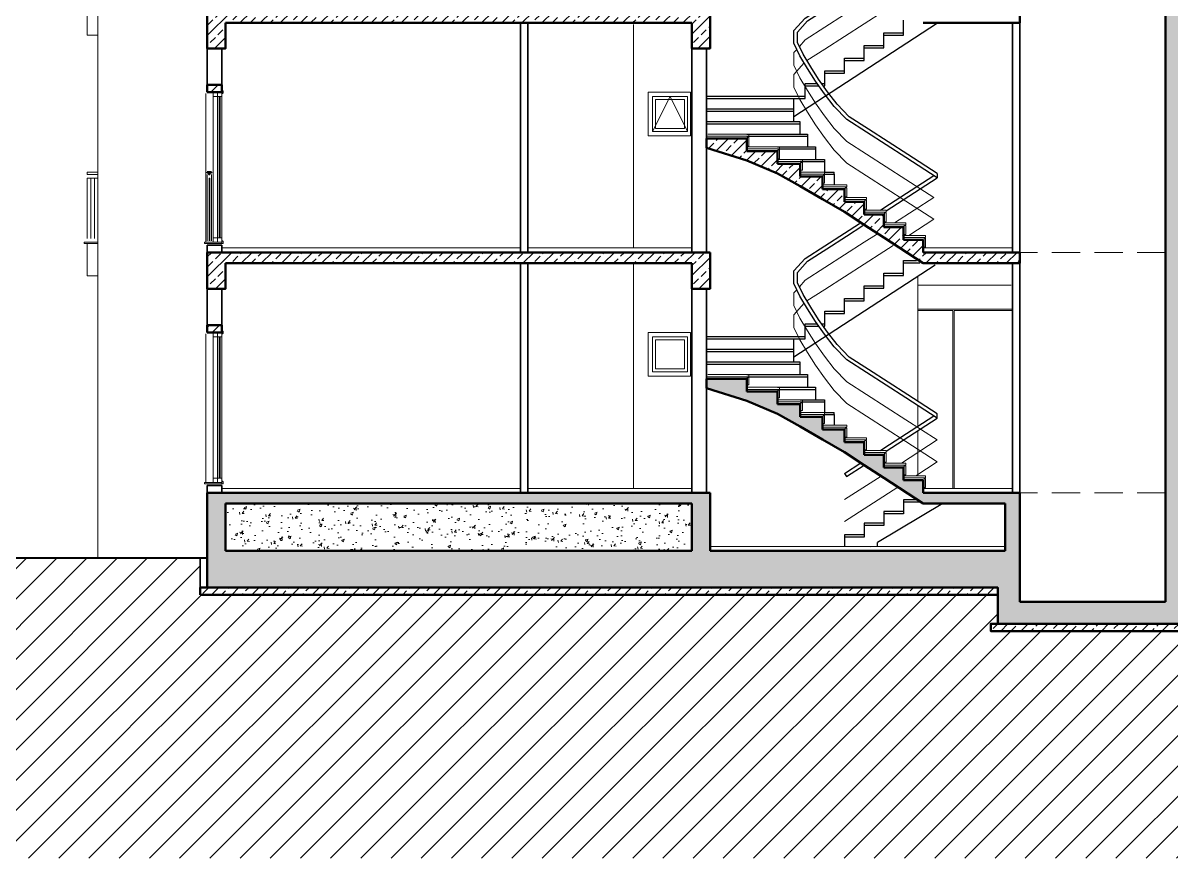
# Model space of a CAD drawing. Header units: millimetres. Extents: x 1811019 to 3717122, y -501178 to -243171.
# Drawn here: x 1816579 to 1817091, y -244316 to -243943 of the extents above; entities that cross this region are included whole.
import ezdxf

# ---------------------------------------------------------------- set-up
doc = ezdxf.new("R2010")
doc.units = ezdxf.units.MM
doc.linetypes.add('izdüşüm ön', pattern=[9.525, 6.35, -3.175])
doc.linetypes.add('su yalıtım', pattern=[30, 12, -18])
for name, color, linetype, lineweight in [('a_ba', 6, 'Continuous', 50), ('a_doğrama', 251, 'Continuous', 20), ('a_duvar', 255, 'Continuous', 35), ('a_görünüş', 32, 'Continuous', 25), ('a_görünüş_ince', 8, 'Continuous', 20), ('a_görünüş_kalın', 20, 'Continuous', 40), ('a_hatch_ba', 252, 'Continuous', 13), ('a_hatch_misc', 251, 'Continuous', 15), ('a_izdüşüm_ön', 6, 'izdüşüm ön', 9), ('a_kaplama', 40, 'Continuous', 15), ('a_not_misc', 144, 'Continuous', 5), ('a_yalıtım_su', 7, 'su yalıtım', 13)]:
    doc.layers.add(name, color=color, linetype=linetype, lineweight=lineweight)
pattern_1 = [(45, (-39397.419, 4749.355), (-4.49012806, 4.49012806), []), (45, (-39392.929, 4749.355), (-4.49012806, 4.49012806), [3.175, -1.5875])]

# ---------------------------------------------------------------- blocks, each defined once
blk = doc.blocks.new('kesit_2_c_blok')
at = {"layer": 'a_ba'}
for p, q in [((-1390, 0), (-2080, 0)), ((-965, 0), (-1097.5, 0)), ((-1415, -15), (-2055, -15)), ((-965, -15), (-1097.5, -15))]:
    blk.add_line(p, q, dxfattribs=at)
for points in [[(-765, -15), (-765, 315)], [(-2055, -15), (-2055, -50), (-2080, -50), (-2080, 0)], [(-1390, 0), (-1390, -50), (-1415, -50), (-1415, -15)], [(-965, -15), (-965, 0)]]:
    blk.add_lwpolyline(points, dxfattribs=at)
blk.add_lwpolyline([(-2080, 220), (-2060, 220), (-2060, 230), (-2080, 230)], close=True, dxfattribs=at)
at = {"layer": 'a_doğrama'}
for points in [[(-2059, 218), (-2060, 218), (-2060, 222), (-2058, 222), (-2058, 219)], [(-2066, 214), (-2072, 214), (-2072, 220), (-2066, 220)], [(-2060, 214), (-2066, 214), (-2066, 220), (-2060, 220)], [(-1475, 160), (-1417, 160), (-1417, 220), (-1475, 220)], [(-1469, 166), (-1421, 166), (-1421, 214), (-1469, 214)], [(-1465, 170), (-1425, 170), (-1425, 210), (-1465, 210)], [(-2066, 14), (-2072, 14), (-2072, 20), (-2066, 20)], [(-2060, 14), (-2066, 14), (-2066, 20), (-2060, 20)], [(-2059, 16), (-2060, 16), (-2060, 12), (-2058, 12), (-2058, 15)]]:
    blk.add_lwpolyline(points, close=True, dxfattribs=at)
for points in [[(-2063.5, 214), (-2063.5, 20)], [(-2062.5, 214), (-2062.5, 20)], [(-2077.5, 102), (-2077.5, 16)], [(-2077.5, 102), (-2076.5, 102)], [(-2076.5, 102), (-2076.5, 16)]]:
    blk.add_lwpolyline(points, dxfattribs=at)
at = {"layer": 'a_duvar'}
blk.add_line((-2060, 10), (-2080, 10), dxfattribs=at)
for points in [[(-1650, 0), (-1650, 315)], [(-1640, 0), (-1640, 315)], [(-975, 0), (-975, 315)], [(-965, 0), (-965, 315)], [(-2080, 230), (-2080, 280)], [(-2060, 230), (-2060, 280)], [(-1415, 0), (-1415, 280)], [(-1395, 0), (-1395, 280)], [(-2080, 10), (-2080, 0)], [(-2060, 10), (-2060, 0)]]:
    blk.add_lwpolyline(points, dxfattribs=at)
at = {"layer": 'a_görünüş_ince'}
for p, q in [((-2230, 110), (-2245, 110)), ((-2230, 107), (-2245, 107)), ((-2230, 12), (-2249, 12)), ((-2230, 14), (-2248.5, 14))]:
    blk.add_line(p, q, dxfattribs=at)
for points in [[(-1495, 6), (-1495, 313)], [(-2230, -50), (-2230, 296)], [(-2082, 218), (-2082, 14)], [(-2072, 214), (-2072, 20)], [(-2066, 214), (-2066, 20)], [(-2060, 214), (-2060, 20)], [(-2245, 107), (-2245, 110)], [(-2245, 19), (-2245, 102)], [(-2245, 102), (-2230, 102)], [(-2240, 19), (-2240, 102)], [(-2235, 19), (-2235, 102)], [(-2080, 16), (-2080, 107)], [(-2074, 16), (-2074, 107)], [(-2248.5, 14), (-2249, 13.5)], [(-2249, 12), (-2249, 13.5)], [(-2245, -32), (-2245, 12)], [(-2230, -32), (-2245, -32)]]:
    blk.add_lwpolyline(points, dxfattribs=at)
at = {"layer": 'a_görünüş_kalın'}
for p, q in [((-2074, 110), (-2080, 110)), ((-2077.5, 109), (-2080, 109)), ((-2074, 109), (-2076.5, 109))]:
    blk.add_line(p, q, dxfattribs=at)
for points in [[(-2080, 109), (-2080, 110)], [(-2076.5, 107), (-2077.5, 107), (-2077.5, 109)], [(-2076.5, 107), (-2076.5, 109)], [(-2074, 109), (-2074, 110)]]:
    blk.add_lwpolyline(points, dxfattribs=at)
at = {"layer": 'a_kaplama'}
for p, q in [((-2060, 12), (-2084, 12)), ((-2060, 14), (-2083.5, 14))]:
    blk.add_line(p, q, dxfattribs=at)
for points in [[(-2083.5, 14), (-2084, 13.5)], [(-2084, 12), (-2084, 13.5)], [(-2060, 12), (-2060, 14)]]:
    blk.add_lwpolyline(points, dxfattribs=at)
at = {"layer": 'a_not_misc'}
blk.add_lwpolyline([(-1421, 166), (-1445, 214), (-1469, 166)], dxfattribs=at)

msp = doc.modelspace()

# ---------------------------------------------------------------- hatches: boundary and pattern name
at = {"layer": 'a_hatch_ba'}
h = msp.add_hatch(dxfattribs=at)
h.set_pattern_fill('ANSI33', color=256)
h.set_pattern_definition(pattern_1)
h.paths.add_polyline_path([(1817336.78, -244195.25), (1817336.78, -244153), (1817096.28, -244153), (1817096.28, -244050.63), (1817328.66, -244050.63), (1817328.66, -244062), (1817336.78, -244062), (1817336.78, -244045.75), (1817096.28, -244045.75), (1817096.28, -243943.38), (1817328.66, -243943.38), (1817328.66, -243954.75), (1817336.78, -243954.75), (1817336.78, -243938.5), (1817096.28, -243938.5), (1817096.28, -243836.13), (1817328.66, -243836.13), (1817328.66, -243847.5), (1817336.78, -243847.5), (1817336.78, -243841.65), (1817401.78, -243841.65), (1817401.78, -243831.25), (1817336.78, -243831.25), (1817096.28, -243831.25), (1817096.28, -243720.75), (1817106.03, -243720.75), (1817106.03, -243715.88), (1817019.91, -243715.88), (1817019.91, -243720.75), (1817088.16, -243720.75), (1817088.16, -243792.25), (1817019.91, -243792.25), (1817019.91, -243797.13), (1817088.16, -243797.13), (1817088.16, -243836.13), (1817088.16, -243943.38), (1817088.16, -244050.63), (1817088.16, -244153), (1817088.16, -244201.75), (1817023.16, -244201.75), (1817023.16, -244153), (1817016.66, -244153), (1816980.09, -244153), (1816980.09, -244147.36), (1816971.32, -244147.36), (1816971.32, -244141.71), (1816962.54, -244141.71), (1816962.54, -244136.07), (1816953.77, -244136.07), (1816953.77, -244130.42), (1816944.99, -244130.42), (1816944.99, -244124.78), (1816935.14, -244124.78), (1816935.14, -244119.13), (1816925.2, -244119.13), (1816925.2, -244113.49), (1816915.02, -244113.49), (1816915.02, -244107.84), (1816901.39, -244107.84), (1816901.39, -244102.2), (1816883.41, -244102.2), (1816883.41, -244106.3), (1816901.39, -244112.03), (1816915.02, -244117.76), (1816925.2, -244123.49), (1816935.14, -244129.22), (1816944.99, -244134.96), (1816953.77, -244140.69), (1816962.54, -244146.42), (1816980.09, -244157.88), (1817016.66, -244157.88), (1817016.66, -244179), (1816885.03, -244179), (1816885.03, -244153), (1816660.78, -244153), (1816660.78, -244195.25), (1817013.41, -244195.25), (1817013.41, -244211.5), (1817099.53, -244211.5), (1817099.53, -244195.25)])
h.paths.add_polyline_path([(1817096.28, -244179), (1817096.28, -244157.88), (1817328.66, -244157.88), (1817328.66, -244179)], flags=16)
h.paths.add_polyline_path([(1816876.91, -244179), (1816668.91, -244179), (1816668.91, -244157.88), (1816876.91, -244157.88)], flags=16)
h = msp.add_hatch(dxfattribs=at)
h.set_pattern_fill('ANSI33', color=256)
h.set_pattern_definition(pattern_1)
h.paths.add_polyline_path([(1816876.91, -243943.38), (1816876.91, -243954.75), (1816885.03, -243954.75), (1816885.03, -243938.5), (1816660.78, -243938.5), (1816660.78, -243954.75), (1816668.91, -243954.75), (1816668.91, -243943.38)])
h = msp.add_hatch(dxfattribs=at)
h.set_pattern_fill('ANSI33', color=256)
h.set_pattern_definition(pattern_1)
h.paths.add_polyline_path([(1816667.28, -243971), (1816660.78, -243971), (1816660.78, -243974.25), (1816667.28, -243974.25)])
h = msp.add_hatch(dxfattribs=at)
h.set_pattern_fill('ANSI33', color=256)
h.set_pattern_definition(pattern_1)
h.paths.add_polyline_path([(1817023.16, -244050.63), (1817023.16, -244045.75), (1816980.09, -244045.75), (1816980.09, -244040.11), (1816971.32, -244040.11), (1816971.32, -244034.46), (1816962.54, -244034.46), (1816962.54, -244028.82), (1816953.77, -244028.82), (1816953.77, -244023.17), (1816944.99, -244023.17), (1816944.99, -244017.53), (1816935.14, -244017.53), (1816935.14, -244011.88), (1816925.2, -244011.88), (1816925.2, -244006.24), (1816915.02, -244006.24), (1816915.02, -244000.59), (1816901.39, -244000.59), (1816901.39, -243994.95), (1816883.41, -243994.95), (1816883.41, -243999.05), (1816901.39, -244004.78), (1816915.02, -244010.51), (1816925.2, -244016.24), (1816935.14, -244021.97), (1816944.99, -244027.71), (1816953.77, -244033.44), (1816962.54, -244039.17), (1816980.09, -244050.63)])
h = msp.add_hatch(dxfattribs=at)
h.set_pattern_fill('ANSI33', color=256)
h.set_pattern_definition(pattern_1)
h.paths.add_polyline_path([(1816885.03, -244045.75), (1816660.78, -244045.75), (1816660.78, -244062), (1816668.91, -244062), (1816668.91, -244050.63), (1816876.91, -244050.63), (1816876.91, -244062), (1816885.03, -244062)])
h = msp.add_hatch(dxfattribs=at)
h.set_pattern_fill('ANSI33', color=256)
h.set_pattern_definition(pattern_1)
h.paths.add_polyline_path([(1816667.28, -244078.25), (1816660.78, -244078.25), (1816660.78, -244081.5), (1816667.28, -244081.5)])
h = msp.add_hatch(dxfattribs=at)
h.set_pattern_fill('ANSI33', color=256)
h.set_pattern_definition(pattern_1)
h.paths.add_polyline_path([(1817013.41, -244195.25), (1816657.53, -244195.25), (1816657.53, -244198.5), (1817013.41, -244198.5)])
h = msp.add_hatch(dxfattribs=at)
h.set_pattern_fill('ANSI33', color=256)
h.set_pattern_definition(pattern_1)
h.paths.add_polyline_path([(1817102.78, -244211.5), (1817010.16, -244211.5), (1817010.16, -244214.75), (1817102.78, -244214.75)])
at = {"layer": 'a_hatch_misc'}
h = msp.add_hatch(dxfattribs=at)
h.set_pattern_fill('AR-CONC', color=256, scale=0.065)
h.set_pattern_definition([(50, (1175978.555, -164502.733), (11.84202212, -1.03604219), [1.23825195, -13.62077143]), (355, (1175978.555, -164502.733), (-2.290826, 12.41871448), [0.99060156, -10.89665511]), (100.4514447, (1175979.542, -164502.819), (9.55119609, 11.38267178), [1.05235223, -11.5758841]), (46.1842, (1175978.555, -164499.431), (17.62016538, -2.7327556), [1.8573779, -20.43115714]), (96.6355576, (1175980.023, -164499.659), (15.431293, 16.0827234), [1.578529, -17.36384185]), (351.1841512, (1175978.555, -164499.431), (15.431293, 16.0827234), [1.4859002, -16.3449083]), (21, (1175980.206, -164500.256), (9.85495094, -6.64724834), [1.23825195, -13.62077143]), (326, (1175980.206, -164500.256), (4.01713816, 11.97223663), [0.99060156, -10.89661714]), (71.451445, (1175981.027, -164500.81), (13.87208908, 5.32498836), [1.05235223, -11.57586416]), (37.5, (1175978.555, -164502.733), (0.200759527, 5.496086174), [0, -10.764536936, 0, -11.0617174, 0, -10.93789221]), (7.5, (1175978.555, -164502.733), (4.343284896, 6.51174761), [0, -6.30682992, 0, -10.516886546, 0, -4.16878156]), (327.5, (1175974.873, -164502.733), (8.813402552, -0.372368945), [0, -4.12750649, 0, -12.87782026, 0, -17.087876884]), (317.5, (1175973.222, -164502.733), (9.62841194, 1.65272452), [0, -5.36575844, 0, -8.55219345, 0, -12.13486909])])
h.paths.add_polyline_path([(1816876.91, -244179), (1816876.91, -244157.88), (1816668.91, -244157.88), (1816668.91, -244179)])
h = msp.add_hatch(dxfattribs=at)
h.set_pattern_fill('ANSI31', color=256, scale=3)
h.set_pattern_definition([(45, (-39397.419, 4749.355), (-6.73519209, 6.73519209), [])])
edge = h.paths.add_edge_path()
edge.add_line((1816497.15, -244182.25), (1816497.15, -244316.02))
edge.add_line((1816497.15, -244316.02), (1817477.93, -244316.02))
edge.add_line((1817477.93, -244315.89), (1817477.93, -244182.25))
edge.add_line((1817477.93, -244182.25), (1817340.03, -244182.25))
edge.add_line((1817340.03, -244182.25), (1817340.03, -244198.5))
edge.add_line((1817340.03, -244198.5), (1817099.53, -244198.5))
edge.add_line((1817099.53, -244198.5), (1817099.53, -244211.5))
edge.add_line((1817099.53, -244211.5), (1817102.78, -244211.5))
edge.add_line((1817102.78, -244211.5), (1817102.78, -244214.75))
edge.add_line((1817102.78, -244214.75), (1817010.16, -244214.75))
edge.add_line((1817010.16, -244214.75), (1817010.16, -244211.5))
edge.add_line((1817010.16, -244211.5), (1817013.41, -244211.5))
edge.add_line((1817013.41, -244211.5), (1817013.41, -244198.5))
edge.add_line((1817013.41, -244198.5), (1816657.53, -244198.5))
edge.add_line((1816657.53, -244198.5), (1816657.53, -244182.25))
edge.add_line((1816657.53, -244182.25), (1816497.15, -244182.25))

# ---------------------------------------------------------------- linework, layer by layer
at = {"layer": 'a_ba'}
for p, q in [((1816901.39, -243994.95), (1816883.41, -243994.95)), ((1816901.39, -244000.59), (1816901.39, -243994.95)), ((1816915.02, -244000.59), (1816901.39, -244000.59)), ((1816915.02, -244006.24), (1816915.02, -244000.59)), ((1816925.2, -244006.24), (1816915.02, -244006.24)), ((1816925.2, -244011.88), (1816925.2, -244006.24)), ((1816935.14, -244011.88), (1816925.2, -244011.88)), ((1816935.14, -244017.53), (1816935.14, -244011.88)), ((1816944.99, -244017.53), (1816935.14, -244017.53)), ((1816944.99, -244023.17), (1816944.99, -244017.53)), ((1816953.77, -244023.17), (1816944.99, -244023.17)), ((1816953.77, -244028.82), (1816953.77, -244023.17)), ((1816962.54, -244028.82), (1816953.77, -244028.82)), ((1816962.54, -244034.46), (1816962.54, -244028.82)), ((1816971.32, -244034.46), (1816962.54, -244034.46)), ((1816971.32, -244040.11), (1816971.32, -244034.46)), ((1816980.09, -244040.11), (1816971.32, -244040.11)), ((1816980.09, -244045.75), (1816980.09, -244040.11)), ((1816901.39, -244102.2), (1816883.41, -244102.2)), ((1816901.39, -244107.84), (1816901.39, -244102.2)), ((1816915.02, -244107.84), (1816901.39, -244107.84)), ((1816915.02, -244113.49), (1816915.02, -244107.84)), ((1816925.2, -244113.49), (1816915.02, -244113.49)), ((1816925.2, -244119.13), (1816925.2, -244113.49)), ((1816935.14, -244119.13), (1816925.2, -244119.13)), ((1816935.14, -244124.78), (1816935.14, -244119.13)), ((1816944.99, -244124.78), (1816935.14, -244124.78)), ((1816944.99, -244130.42), (1816944.99, -244124.78)), ((1816953.77, -244130.42), (1816944.99, -244130.42)), ((1816953.77, -244136.07), (1816953.77, -244130.42)), ((1816962.54, -244136.07), (1816953.77, -244136.07)), ((1816962.54, -244141.71), (1816962.54, -244136.07)), ((1816971.32, -244141.71), (1816962.54, -244141.71)), ((1816971.32, -244147.36), (1816971.32, -244141.71)), ((1816980.09, -244147.36), (1816971.32, -244147.36)), ((1816980.09, -244153), (1816980.09, -244147.36)), ((1816660.78, -244153), (1816885.03, -244153)), ((1816660.78, -244153), (1816660.78, -244195.25)), ((1816885.03, -244179), (1816885.03, -244153)), ((1817016.66, -244153), (1817023.16, -244153)), ((1817023.16, -244153), (1817023.16, -244201.75)), ((1817088.16, -244153), (1817088.16, -244201.75)), ((1816668.91, -244157.88), (1816876.91, -244157.88)), ((1816668.91, -244157.88), (1816668.91, -244179)), ((1816876.91, -244179), (1816876.91, -244157.88)), ((1817016.66, -244157.88), (1817016.66, -244179)), ((1816668.91, -244179), (1816876.91, -244179)), ((1816885.03, -244179), (1817016.66, -244179)), ((1816657.53, -244195.25), (1817013.41, -244195.25)), ((1816657.53, -244198.5), (1817013.41, -244198.5)), ((1817013.41, -244195.25), (1817013.41, -244211.5)), ((1817023.16, -244201.75), (1817088.16, -244201.75)), ((1817013.41, -244211.5), (1817099.53, -244211.5))]:
    msp.add_line(p, q, dxfattribs=at)
for points in [[(1816883.41, -243994.95), (1816883.41, -243999.05)], [(1816980.09, -244050.63), (1816962.54, -244039.17), (1816953.77, -244033.44), (1816944.99, -244027.71), (1816935.14, -244021.97), (1816925.2, -244016.24), (1816915.02, -244010.51), (1816901.39, -244004.78), (1816883.41, -243999.05)], [(1817088.16, -244153), (1817088.16, -244049)], [(1816883.41, -244102.2), (1816883.41, -244106.3)], [(1816980.09, -244157.88), (1816962.54, -244146.42), (1816953.77, -244140.69), (1816944.99, -244134.96), (1816935.14, -244129.22), (1816925.2, -244123.49), (1816915.02, -244117.76), (1816901.39, -244112.03), (1816883.41, -244106.3)], [(1817016.66, -244153), (1816980.09, -244153)], [(1817016.66, -244157.88), (1816980.09, -244157.88)], [(1816657.53, -244195.25), (1816657.53, -244198.5)]]:
    msp.add_lwpolyline(points, dxfattribs=at)
for points in [[(1816660.78, -244081.5), (1816667.28, -244081.5), (1816667.28, -244078.25), (1816660.78, -244078.25)], [(1817102.78, -244211.5), (1817102.78, -244214.75), (1817010.16, -244214.75), (1817010.16, -244211.5)]]:
    msp.add_lwpolyline(points, close=True, dxfattribs=at)
at = {"layer": 'a_doğrama'}
for p, q in [((1816993.26, -244071.75), (1816993.26, -244151.05)), ((1816993.91, -244071.75), (1816993.91, -244151.05))]:
    msp.add_line(p, q, dxfattribs=at)
for points in [[(1817019.91, -244071.1), (1816977.66, -244071.1)], [(1816993.26, -244071.75), (1816977.66, -244071.75)], [(1817019.91, -244071.75), (1816993.91, -244071.75)], [(1816666.14, -244083.45), (1816666.14, -244146.5)], [(1816666.47, -244083.45), (1816666.47, -244146.5)]]:
    msp.add_lwpolyline(points, dxfattribs=at)
for points in [[(1816667.61, -244082.15), (1816667.28, -244082.15), (1816667.28, -244080.85), (1816667.93, -244080.85), (1816667.93, -244081.83)], [(1816665.33, -244083.45), (1816663.38, -244083.45), (1816663.38, -244081.5), (1816665.33, -244081.5)], [(1816667.28, -244083.45), (1816665.33, -244083.45), (1816665.33, -244081.5), (1816667.28, -244081.5)], [(1816857.41, -244101), (1816876.26, -244101), (1816876.26, -244081.5), (1816857.41, -244081.5)], [(1816859.36, -244099.05), (1816874.96, -244099.05), (1816874.96, -244083.45), (1816859.36, -244083.45)], [(1816860.66, -244097.75), (1816873.66, -244097.75), (1816873.66, -244084.75), (1816860.66, -244084.75)], [(1816665.33, -244148.45), (1816663.38, -244148.45), (1816663.38, -244146.5), (1816665.33, -244146.5)], [(1816667.28, -244148.45), (1816665.33, -244148.45), (1816665.33, -244146.5), (1816667.28, -244146.5)], [(1816667.61, -244147.8), (1816667.28, -244147.8), (1816667.28, -244149.1), (1816667.93, -244149.1), (1816667.93, -244148.13)]]:
    msp.add_lwpolyline(points, close=True, dxfattribs=at)
at = {"layer": 'a_duvar'}
for p, q in [((1816800.53, -244050.63), (1816800.53, -244153)), ((1816803.78, -244050.63), (1816803.78, -244153)), ((1817019.91, -244153), (1817019.91, -244050.63)), ((1817023.16, -244153), (1817023.16, -244050.63)), ((1816876.91, -244153), (1816876.91, -244062)), ((1816883.41, -244153), (1816883.41, -244062)), ((1816667.28, -244081.5), (1816660.78, -244081.5)), ((1816667.28, -244149.75), (1816660.78, -244149.75))]:
    msp.add_line(p, q, dxfattribs=at)
for points in [[(1816660.78, -244078.25), (1816660.78, -244062)], [(1816667.28, -244078.25), (1816667.28, -244062)], [(1816660.78, -244149.75), (1816660.78, -244153)], [(1816667.28, -244149.75), (1816667.28, -244153)]]:
    msp.add_lwpolyline(points, dxfattribs=at)
msp.add_lwpolyline([(1816660.78, -244195.25), (1816660.78, -244182.25), (1816657.53, -244182.25), (1816657.53, -244195.25)], close=True, dxfattribs=at)
at = {"layer": 'a_görünüş'}
for p, q in [((1816971.32, -243948.82), (1816971.32, -243942.2)), ((1816962.54, -243954.46), (1816962.54, -243947.84)), ((1816962.54, -243947.84), (1816971.32, -243947.84)), ((1816962.54, -243948.82), (1816971.32, -243948.82)), ((1816953.77, -243960.1), (1816953.77, -243953.49)), ((1816953.77, -243953.49), (1816962.54, -243953.49)), ((1816953.77, -243954.46), (1816962.54, -243954.46)), ((1816944.99, -243965.75), (1816944.99, -243959.13)), ((1816944.99, -243959.13), (1816953.77, -243959.13)), ((1816944.99, -243960.1), (1816953.77, -243960.1)), ((1816936.22, -243971.39), (1816936.22, -243964.77)), ((1816936.22, -243964.77), (1816944.99, -243964.77)), ((1816936.22, -243965.75), (1816944.99, -243965.75)), ((1816927.44, -243977.04), (1816927.44, -243970.42)), ((1816927.44, -243970.42), (1816932.81, -243970.42)), ((1816927.44, -243971.39), (1816933.5, -243971.39)), ((1816934.81, -243970.42), (1816936.22, -243970.42)), ((1816935.5, -243971.39), (1816936.22, -243971.39)), ((1816922.41, -243987.35), (1816922.41, -243977.04)), ((1816925.03, -243987.35), (1816925.03, -243993)), ((1816971.32, -244056.07), (1816971.32, -244049.45)), ((1816971.32, -244049.45), (1816977.1, -244049.45)), ((1816962.54, -244061.71), (1816962.54, -244055.09)), ((1816962.54, -244055.09), (1816971.32, -244055.09)), ((1816971.32, -244050.42), (1816978.59, -244050.42)), ((1816962.54, -244056.07), (1816971.32, -244056.07)), ((1816953.77, -244067.36), (1816953.77, -244060.74)), ((1816953.77, -244060.74), (1816962.54, -244060.74)), ((1816953.77, -244061.71), (1816962.54, -244061.71)), ((1816944.99, -244073), (1816944.99, -244066.38)), ((1816944.99, -244066.38), (1816953.77, -244066.38)), ((1816944.99, -244067.36), (1816953.77, -244067.36)), ((1816936.22, -244078.64), (1816936.22, -244072.02)), ((1816936.22, -244072.02), (1816944.99, -244072.02)), ((1816936.22, -244073), (1816944.99, -244073)), ((1816927.44, -244084.29), (1816927.44, -244077.67)), ((1816927.44, -244077.67), (1816932.81, -244077.67)), ((1816927.44, -244078.64), (1816933.5, -244078.64)), ((1816934.81, -244077.67), (1816936.22, -244077.67)), ((1816935.5, -244078.64), (1816936.22, -244078.64)), ((1816922.41, -244094.6), (1816922.41, -244084.29)), ((1816925.03, -244094.6), (1816925.03, -244100.25)), ((1816971.32, -244156.25), (1816971.32, -244162.43)), ((1816977.61, -244156.25), (1816971.32, -244156.25)), ((1816979.1, -244157.23), (1816971.32, -244157.23)), ((1816962.54, -244161.45), (1816962.54, -244167.63)), ((1816971.32, -244161.45), (1816962.54, -244161.45)), ((1816971.32, -244162.43), (1816962.54, -244162.43)), ((1816953.77, -244166.65), (1816953.77, -244172.83)), ((1816962.54, -244166.65), (1816953.77, -244166.65)), ((1816962.54, -244167.63), (1816953.77, -244167.63)), ((1816944.99, -244171.85), (1816944.99, -244177.05)), ((1816953.77, -244171.85), (1816944.99, -244171.85)), ((1816953.77, -244172.83), (1816944.99, -244172.83))]:
    msp.add_line(p, q, dxfattribs=at)
for points in [[(1816986.34, -244012.46), (1816972.29, -244003.42), (1816963.52, -243997.78), (1816954.74, -243992.13), (1816945.97, -243986.49), (1816940.39, -243980.68), (1816936.08, -243975.04), (1816932.09, -243969.39), (1816928.51, -243963.75), (1816925.03, -243958.1), (1816922.41, -243952.46), (1816922.41, -243946.81), (1816927.44, -243941.17), (1816936.22, -243935.52), (1816944.99, -243929.88), (1816952.26, -243925.2)], [(1816986.34, -244010.53), (1816973.17, -244002.06), (1816964.4, -243996.41), (1816955.62, -243990.77), (1816947.01, -243985.23), (1816941.62, -243979.62), (1816937.39, -243974.08), (1816933.44, -243968.49), (1816929.89, -243962.89), (1816926.46, -243957.33), (1816924.03, -243952.1), (1816924.03, -243947.43), (1816928.51, -243942.42), (1816937.1, -243936.89), (1816945.87, -243931.25), (1816953.75, -243926.18)], [(1816922.41, -243985.15), (1816986.38, -243943.38)], [(1816883.41, -243976.06), (1816927.44, -243976.06)], [(1816883.41, -243977.04), (1816927.44, -243977.04)], [(1816883.41, -243981.71), (1816922.41, -243981.71)], [(1816883.41, -243982.68), (1816922.41, -243982.68)], [(1816883.41, -243987.35), (1816925.03, -243987.35)], [(1816883.41, -243988.33), (1816925.03, -243988.33)], [(1816901.39, -243993), (1816925.03, -243993)], [(1816925.03, -243993), (1816928.51, -243993)], [(1816928.51, -243993), (1816928.51, -243998.64)], [(1816901.39, -243993.97), (1816925.03, -243993.97)], [(1816915.02, -243998.64), (1816932.09, -243998.64)], [(1816925.03, -243993.97), (1816928.51, -243993.97)], [(1816932.09, -243998.64), (1816932.09, -244004.29)], [(1816915.02, -243999.62), (1816932.09, -243999.62)], [(1816925.2, -244004.29), (1816936.08, -244004.29)], [(1816925.2, -244005.26), (1816936.08, -244005.26)], [(1816936.08, -244004.29), (1816936.08, -244009.93)], [(1816935.95, -244009.93), (1816940.39, -244009.93)], [(1816936.11, -244010.91), (1816940.39, -244010.91)], [(1816940.39, -244010.91), (1816940.39, -244009.93)], [(1816940.39, -244010.91), (1816940.39, -244015.58)], [(1816960.95, -244026.87), (1816962.54, -244025.84), (1816984.84, -244011.5)], [(1816963.52, -244027.15), (1816986.34, -244012.46)], [(1816986.34, -244010.53), (1816986.34, -244012.46)], [(1816963.52, -244134.4), (1816986.34, -244119.71), (1816972.29, -244110.67), (1816963.52, -244105.03), (1816954.74, -244099.38), (1816945.97, -244093.74), (1816940.39, -244087.93), (1816936.08, -244082.29), (1816932.09, -244076.64), (1816928.51, -244071), (1816925.03, -244065.35), (1816922.41, -244059.71), (1816922.41, -244054.06), (1816927.44, -244048.42), (1816936.22, -244042.77), (1816944.99, -244037.13), (1816951.67, -244032.84)], [(1816986.34, -244117.78), (1816973.17, -244109.31), (1816964.4, -244103.66), (1816955.62, -244098.02), (1816947.01, -244092.48), (1816941.62, -244086.87), (1816937.39, -244081.33), (1816933.44, -244075.74), (1816929.89, -244070.14), (1816926.46, -244064.58), (1816924.03, -244059.35), (1816924.03, -244054.68), (1816928.51, -244049.67), (1816937.1, -244044.14), (1816945.87, -244038.5), (1816953.16, -244033.81)], [(1816922.41, -244092.4), (1816985.38, -244051.28)], [(1816883.41, -244083.31), (1816927.44, -244083.31)], [(1816883.41, -244084.29), (1816927.44, -244084.29)], [(1816883.41, -244088.96), (1816922.41, -244088.96)], [(1816883.41, -244089.93), (1816922.41, -244089.93)], [(1816883.41, -244094.6), (1816925.03, -244094.6)], [(1816883.41, -244095.58), (1816925.03, -244095.58)], [(1816901.39, -244100.25), (1816925.03, -244100.25)], [(1816901.39, -244101.22), (1816925.03, -244101.22)], [(1816925.03, -244100.25), (1816928.51, -244100.25)], [(1816925.03, -244101.22), (1816928.51, -244101.22)], [(1816928.51, -244100.25), (1816928.51, -244105.89)], [(1816915.02, -244105.89), (1816932.09, -244105.89)], [(1816932.09, -244105.89), (1816932.09, -244111.54)], [(1816915.02, -244106.87), (1816932.09, -244106.87)], [(1816925.2, -244111.54), (1816936.08, -244111.54)], [(1816936.08, -244111.54), (1816936.08, -244117.18)], [(1816925.2, -244112.51), (1816936.08, -244112.51)], [(1816935.95, -244117.18), (1816940.39, -244117.18)], [(1816936.11, -244118.16), (1816940.39, -244118.16)], [(1816940.39, -244118.16), (1816940.39, -244117.18)], [(1816940.39, -244118.16), (1816940.39, -244122.83)], [(1816960.95, -244134.12), (1816962.54, -244133.09), (1816984.84, -244118.75)], [(1816986.34, -244119.71), (1816986.34, -244117.78)], [(1816944.99, -244144.38), (1816952.26, -244139.7)], [(1816945.87, -244145.75), (1816953.75, -244140.68)], [(1816944.99, -244144.38), (1816945.87, -244145.75)], [(1816988.87, -244157.88), (1816959.72, -244175.15)], [(1816956.51, -244177.05), (1816956.47, -244177.08)], [(1816959.72, -244177.05), (1816959.72, -244175.15)]]:
    msp.add_lwpolyline(points, dxfattribs=at)
at = {"layer": 'a_görünüş_ince'}
for p, q in [((1816612.03, -244182.25), (1816612.03, -244044.13)), ((1816850.91, -244050.63), (1816850.91, -244151.05)), ((1816977.66, -244056.32), (1816977.66, -244112.19)), ((1816977.66, -244114.12), (1816977.66, -244123.37)), ((1816977.66, -244125.3), (1816977.66, -244145.41))]:
    msp.add_line(p, q, dxfattribs=at)
for points in [[(1816924.84, -243953.84), (1816927.44, -243950.92), (1816936.22, -243945.27), (1816944.99, -243939.63), (1816953.77, -243933.99), (1816959.79, -243930.11)], [(1816928.21, -243960.17), (1816936.22, -243955.02), (1816944.99, -243949.38), (1816953.77, -243943.74), (1816962.54, -243938.09), (1816967.31, -243935.03)], [(1816967.33, -244032.51), (1816984.84, -244021.25), (1816972.29, -244013.17), (1816963.52, -244007.53), (1816954.74, -244001.88), (1816945.97, -243996.24), (1816940.39, -243990.43), (1816936.08, -243984.79), (1816932.09, -243979.14), (1816928.51, -243973.5), (1816925.03, -243967.85), (1816922.41, -243962.21), (1816922.41, -243956.56), (1816923.66, -243955.16)], [(1816973.71, -244038.16), (1816984.84, -244031), (1816972.29, -244022.92), (1816963.52, -244017.28), (1816954.74, -244011.63), (1816945.97, -244005.99), (1816940.39, -244000.18), (1816936.08, -243994.54), (1816932.09, -243988.89), (1816928.51, -243983.25), (1816925.03, -243977.6), (1816922.41, -243971.96), (1816922.41, -243966.31), (1816926.95, -243961.22)], [(1816924.84, -244061.09), (1816927.44, -244058.17), (1816936.22, -244052.52), (1816944.99, -244046.88), (1816953.77, -244041.24), (1816959.19, -244037.75)], [(1816928.21, -244067.42), (1816936.22, -244062.27), (1816944.99, -244056.63), (1816953.77, -244050.99), (1816962.54, -244045.34), (1816966.71, -244042.66)], [(1816977.66, -244060.38), (1817019.26, -244060.38)], [(1816970.33, -244139.76), (1816986.34, -244129.46), (1816972.29, -244120.42), (1816963.52, -244114.78), (1816954.74, -244109.13), (1816945.97, -244103.49), (1816940.39, -244097.68), (1816936.08, -244092.04), (1816932.09, -244086.39), (1816928.51, -244080.75), (1816925.03, -244075.1), (1816922.41, -244069.46), (1816922.41, -244063.81), (1816923.66, -244062.41)], [(1816976.72, -244145.41), (1816986.34, -244139.21), (1816972.29, -244130.17), (1816963.52, -244124.53), (1816954.74, -244118.88), (1816945.97, -244113.24), (1816940.39, -244107.43), (1816936.08, -244101.79), (1816932.09, -244096.14), (1816928.51, -244090.5), (1816925.03, -244084.85), (1816922.41, -244079.21), (1816922.41, -244073.56), (1816926.95, -244068.47)], [(1816660.13, -244082.15), (1816660.13, -244148.45)], [(1816663.38, -244083.45), (1816663.38, -244146.5)], [(1816665.33, -244083.45), (1816665.33, -244146.5)], [(1816667.28, -244083.45), (1816667.28, -244146.5)], [(1816944.99, -244156.06), (1816961.28, -244145.59)], [(1816944.99, -244165.81), (1816968.8, -244150.5)]]:
    msp.add_lwpolyline(points, dxfattribs=at)
at = {"layer": 'a_görünüş_kalın'}
msp.add_line((1816660.78, -244182.25), (1816497.15, -244182.25), dxfattribs=at)
at = {"layer": 'a_izdüşüm_ön', "ltscale": 2}
for points in [[(1817088.16, -244045.75), (1817023.16, -244045.75)], [(1817088.16, -244153), (1817023.16, -244153)]]:
    msp.add_lwpolyline(points, dxfattribs=at)
at = {"layer": 'a_kaplama'}
for p, q in [((1816902.2, -243993), (1816884.06, -243993)), ((1816902.37, -243993.97), (1816883.41, -243993.97)), ((1816915.83, -243998.64), (1816901.72, -243998.64)), ((1816916, -243999.62), (1816901.72, -243999.62)), ((1816926.02, -244004.29), (1816915.35, -244004.29)), ((1816926.18, -244005.26), (1816915.35, -244005.26)), ((1816935.95, -244009.93), (1816925.53, -244009.93)), ((1816936.11, -244010.91), (1816925.53, -244010.91)), ((1816945.81, -244015.58), (1816935.46, -244015.58)), ((1816945.97, -244016.55), (1816935.46, -244016.55)), ((1816954.58, -244021.22), (1816945.32, -244021.22)), ((1816954.74, -244022.2), (1816945.32, -244022.2)), ((1816963.36, -244026.87), (1816954.09, -244026.87)), ((1816963.52, -244027.84), (1816954.09, -244027.84)), ((1816972.13, -244032.51), (1816962.87, -244032.51)), ((1816972.29, -244033.49), (1816962.87, -244033.49)), ((1816980.91, -244038.16), (1816971.64, -244038.16)), ((1816981.07, -244039.13), (1816971.64, -244039.13)), ((1816902.37, -244101.22), (1816883.41, -244101.22)), ((1816902.2, -244100.25), (1816884.06, -244100.25)), ((1816915.83, -244105.89), (1816901.72, -244105.89)), ((1816916, -244106.87), (1816901.72, -244106.87)), ((1816926.02, -244111.54), (1816915.35, -244111.54)), ((1816926.18, -244112.51), (1816915.35, -244112.51)), ((1816935.95, -244117.18), (1816925.53, -244117.18)), ((1816936.11, -244118.16), (1816925.53, -244118.16)), ((1816945.81, -244122.83), (1816935.46, -244122.83)), ((1816945.97, -244123.8), (1816935.46, -244123.8)), ((1816954.58, -244128.47), (1816945.32, -244128.47)), ((1816954.74, -244129.45), (1816945.32, -244129.45)), ((1816963.36, -244134.12), (1816954.09, -244134.12)), ((1816963.52, -244135.09), (1816954.09, -244135.09)), ((1816972.13, -244139.76), (1816962.87, -244139.76)), ((1816972.29, -244140.74), (1816962.87, -244140.74)), ((1816980.91, -244145.41), (1816971.64, -244145.41)), ((1816981.07, -244146.38), (1816971.64, -244146.38)), ((1816667.28, -244149.1), (1816659.48, -244149.1)), ((1816667.28, -244148.45), (1816659.64, -244148.45))]:
    msp.add_line(p, q, dxfattribs=at)
for points in [[(1816902.2, -243993), (1816902.37, -243993.16)], [(1816902.37, -243993.97), (1816902.37, -243993.16)], [(1816901.72, -243994.3), (1816901.72, -243998.32), (1816902.37, -243998.32), (1816902.37, -243994.3), (1816901.72, -243994.3)], [(1816901.72, -243998.64), (1816901.72, -243999.62)], [(1816915.83, -243998.64), (1816916, -243998.81)], [(1816916, -243999.62), (1816916, -243998.81)], [(1816915.35, -243999.94), (1816915.35, -244003.96), (1816916, -244003.96), (1816916, -243999.94), (1816915.35, -243999.94)], [(1816915.35, -244004.29), (1816915.35, -244005.26)], [(1816925.53, -244005.59), (1816925.53, -244009.09), (1816926.18, -244009.09), (1816926.18, -244005.59), (1816925.53, -244005.59)], [(1816926.02, -244004.29), (1816926.18, -244004.45)], [(1816926.18, -244005.26), (1816926.18, -244004.45)], [(1816925.53, -244009.93), (1816925.53, -244010.91)], [(1816935.46, -244011.23), (1816935.46, -244014.82), (1816936.11, -244014.82), (1816936.11, -244011.23), (1816935.46, -244011.23)], [(1816935.95, -244009.93), (1816936.11, -244010.1)], [(1816936.11, -244010.91), (1816936.11, -244010.1)], [(1816935.46, -244015.58), (1816935.46, -244016.55)], [(1816945.32, -244016.88), (1816945.32, -244020.9), (1816945.97, -244020.9), (1816945.97, -244016.88), (1816945.32, -244016.88)], [(1816945.81, -244015.58), (1816945.97, -244015.74)], [(1816945.97, -244016.55), (1816945.97, -244015.74)], [(1816945.32, -244021.22), (1816945.32, -244022.2)], [(1816954.09, -244022.52), (1816954.09, -244026.54), (1816954.74, -244026.54), (1816954.74, -244022.52), (1816954.09, -244022.52)], [(1816954.58, -244021.22), (1816954.74, -244021.38)], [(1816954.74, -244022.2), (1816954.74, -244021.38)], [(1816954.09, -244026.87), (1816954.09, -244027.84)], [(1816962.87, -244028.17), (1816962.87, -244032.19), (1816963.52, -244032.19), (1816963.52, -244028.17), (1816962.87, -244028.17)], [(1816963.36, -244026.87), (1816963.52, -244027.03)], [(1816963.52, -244027.84), (1816963.52, -244027.03)], [(1816962.87, -244032.51), (1816962.87, -244033.49)], [(1816971.64, -244033.81), (1816971.64, -244037.83), (1816972.29, -244037.83), (1816972.29, -244033.81), (1816971.64, -244033.81)], [(1816972.13, -244032.51), (1816972.29, -244032.67)], [(1816972.29, -244033.49), (1816972.29, -244032.67)], [(1816971.64, -244038.16), (1816971.64, -244039.13)], [(1816980.42, -244039.46), (1816980.42, -244043.48), (1816981.07, -244043.48), (1816981.07, -244039.46), (1816980.42, -244039.46)], [(1816980.91, -244038.16), (1816981.07, -244038.32)], [(1816981.07, -244039.13), (1816981.07, -244038.32)], [(1816800.53, -244043.8), (1816667.28, -244043.8)], [(1816876.91, -244043.8), (1816803.78, -244043.8)], [(1816980.09, -244043.8), (1817019.91, -244043.8)], [(1816902.2, -244100.25), (1816902.37, -244100.41)], [(1816902.37, -244101.22), (1816902.37, -244100.41)], [(1816901.72, -244101.55), (1816901.72, -244104.88), (1816902.37, -244104.88), (1816902.37, -244101.55), (1816901.72, -244101.55)], [(1816901.72, -244105.89), (1816901.72, -244106.87)], [(1816915.83, -244105.89), (1816916, -244106.06)], [(1816916, -244106.87), (1816916, -244106.06)], [(1816915.35, -244107.19), (1816915.35, -244110.61), (1816916, -244110.61), (1816916, -244107.19), (1816915.35, -244107.19)], [(1816915.35, -244111.54), (1816915.35, -244112.51)], [(1816926.02, -244111.54), (1816926.18, -244111.7)], [(1816925.53, -244112.84), (1816925.53, -244116.34), (1816926.18, -244116.34), (1816926.18, -244112.84), (1816925.53, -244112.84)], [(1816926.18, -244112.51), (1816926.18, -244111.7)], [(1816925.53, -244117.18), (1816925.53, -244118.16)], [(1816935.46, -244118.48), (1816935.46, -244122.07), (1816936.11, -244122.07), (1816936.11, -244118.48), (1816935.46, -244118.48)], [(1816935.95, -244117.18), (1816936.11, -244117.35)], [(1816936.11, -244118.16), (1816936.11, -244117.35)], [(1816935.46, -244122.83), (1816935.46, -244123.8)], [(1816945.32, -244124.13), (1816945.32, -244128.15), (1816945.97, -244128.15), (1816945.97, -244124.13), (1816945.32, -244124.13)], [(1816945.81, -244122.83), (1816945.97, -244122.99)], [(1816945.97, -244123.8), (1816945.97, -244122.99)], [(1816945.32, -244128.47), (1816945.32, -244129.45)], [(1816954.09, -244129.77), (1816954.09, -244133.79), (1816954.74, -244133.79), (1816954.74, -244129.77), (1816954.09, -244129.77)], [(1816954.58, -244128.47), (1816954.74, -244128.63)], [(1816954.74, -244129.45), (1816954.74, -244128.63)], [(1816954.09, -244134.12), (1816954.09, -244135.09)], [(1816962.87, -244135.42), (1816962.87, -244139.44), (1816963.52, -244139.44), (1816963.52, -244135.42), (1816962.87, -244135.42)], [(1816963.36, -244134.12), (1816963.52, -244134.28)], [(1816963.52, -244135.09), (1816963.52, -244134.28)], [(1816962.87, -244139.76), (1816962.87, -244140.74)], [(1816971.64, -244141.06), (1816971.64, -244145.08), (1816972.29, -244145.08), (1816972.29, -244141.06), (1816971.64, -244141.06)], [(1816972.13, -244139.76), (1816972.29, -244139.92)], [(1816972.29, -244140.74), (1816972.29, -244139.92)], [(1816971.64, -244145.41), (1816971.64, -244146.38)], [(1816980.42, -244146.71), (1816980.42, -244150.73), (1816981.07, -244150.73), (1816981.07, -244146.71), (1816980.42, -244146.71)], [(1816980.91, -244145.41), (1816981.07, -244145.57)], [(1816981.07, -244146.38), (1816981.07, -244145.57)], [(1816659.64, -244148.45), (1816659.48, -244148.61)], [(1816659.48, -244149.1), (1816659.48, -244148.61)], [(1816667.28, -244149.1), (1816667.28, -244148.45)], [(1816800.53, -244151.05), (1816667.28, -244151.05)], [(1816876.91, -244151.05), (1816803.78, -244151.05)], [(1816980.09, -244151.05), (1817019.91, -244151.05)], [(1817016.66, -244177.05), (1816885.03, -244177.05)]]:
    msp.add_lwpolyline(points, dxfattribs=at)
at = {"layer": 'a_yalıtım_su', "const_width": 0.325}
msp.add_lwpolyline([(1816660.78, -244182.25), (1816660.78, -244195.25), (1817013.41, -244195.25), (1817013.41, -244211.5), (1817099.53, -244211.5), (1817099.53, -244195.25), (1817336.78, -244195.25), (1817336.78, -244182.25)], dxfattribs=at)

# ---------------------------------------------------------------- block references
at = {"layer": 'a_ba', "xscale": 0.3250005113151633, "yscale": 0.3250005113151633, "zscale": 0.3250005113151633}
for p in [(1817336.78, -243938.5), (1817336.78, -244045.75)]:
    msp.add_blockref('kesit_2_c_blok', p, dxfattribs=at)

doc.saveas('drawing.dxf')
